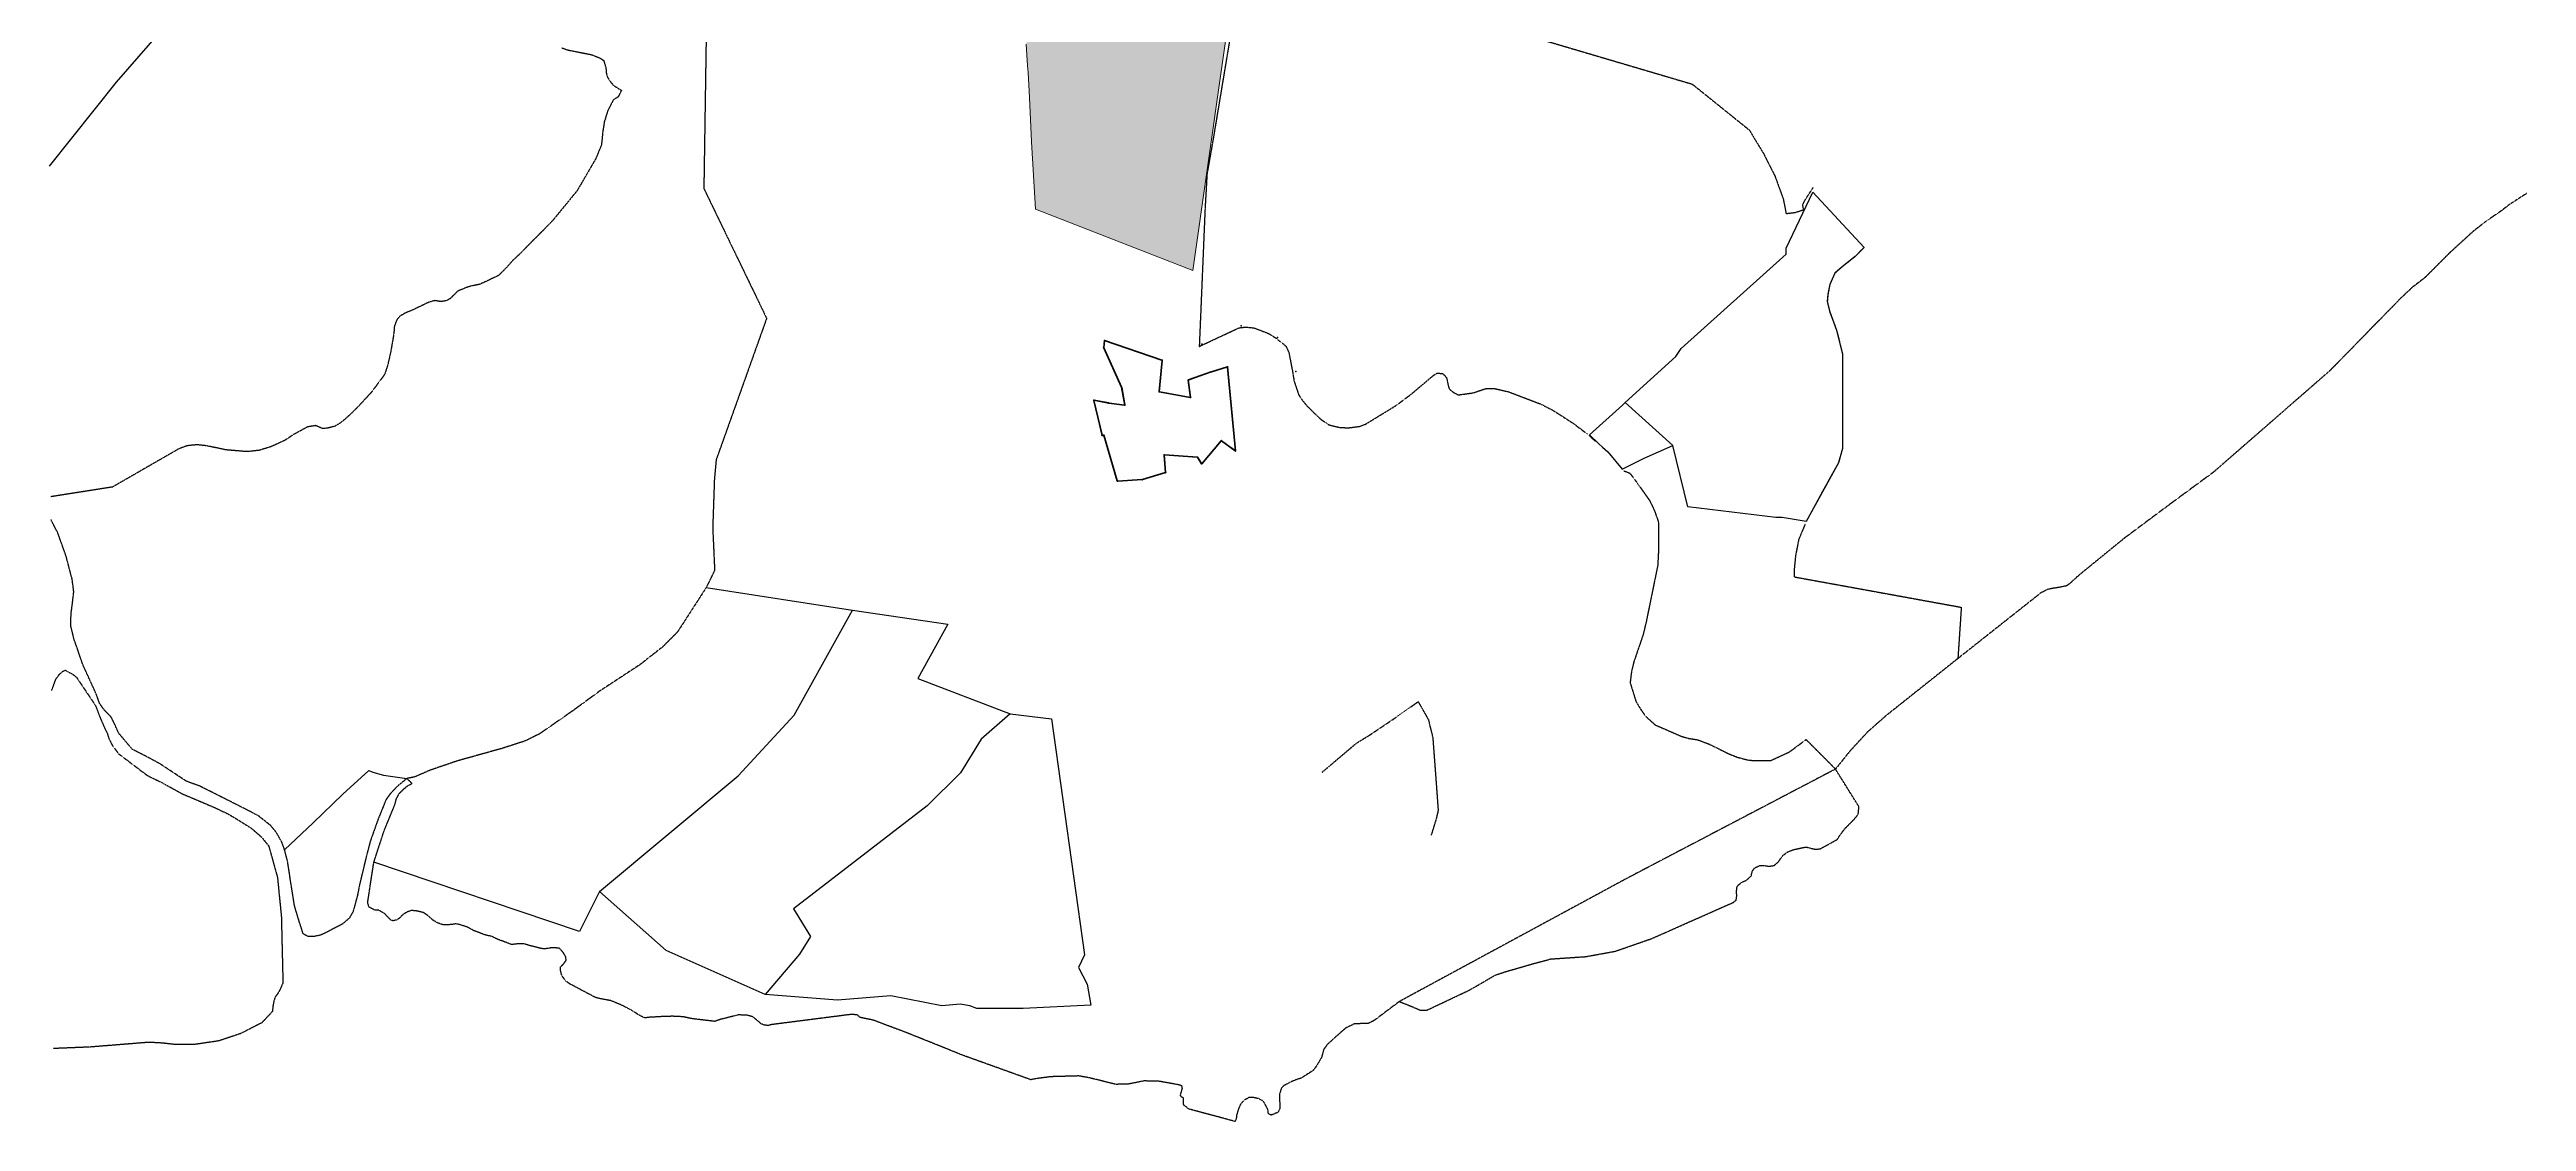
# Model space of a CAD drawing. Header units: metres. Extents: x 615852 to 659911, y 1301217 to 1325118.
# Drawn here: x 638197 to 645002, y 1315849 to 1318796 of the extents above; entities that cross this region are included whole.
import ezdxf
from ezdxf.enums import TextEntityAlignment as Align

# ---------------------------------------------------------------- set-up
doc = ezdxf.new("R2010")
doc.units = ezdxf.units.M
doc.header["$PDMODE"] = 32
doc.header["$PDSIZE"] = 0.5
doc.linetypes.add('HIDDEN', pattern=[0.375, 0.25, -0.125])
for name, color, linetype in [('-1', 7, 'Continuous'), ('-2', 1, 'Continuous'), ('-3', 7, 'Continuous'), ('CIRCULO PI', 2, 'Continuous'), ('CVL_CUADCON_LIN', 8, 'Continuous'), ('CVL_CUADCON_TIT', 1, 'Continuous')]:
    doc.layers.add(name, color=color, linetype=linetype)
doc.styles.get("Standard").update_dxf_attribs({"font": 'arial.ttf'})

msp = doc.modelspace()

# ---------------------------------------------------------------- hatches: boundary and pattern name
at = {"layer": 'CIRCULO PI', "true_color": 0x000000}
h = msp.add_hatch(color=18, dxfattribs=at)
h.dxf.hatch_style = 1
h.paths.add_polyline_path([(641472.23221, 1319174.47129), (641493.38872, 1319431.45465), (641132.85276, 1319437.06536), (640839.56173, 1319539.89662), (640843.54341, 1319510.47981), (640847.27114, 1319469.39134), (640853.45188, 1319353.47562), (640854.49982, 1319322.21692), (640857.22175, 1319272.28311), (640858.44467, 1319253.78981), (640858.36425, 1319241.25272), (640861.3064, 1319201.54614), (640864.59902, 1319141.01737), (640868.21377, 1319070.81924), (640873.3955, 1318960.15871), (640877.24635, 1318881.19939), (640880.29307, 1318810.83689), (640883.83536, 1318751.0686), (640885.45492, 1318732.95279), (640888.8101, 1318663.68395), (640894.80247, 1318541.55493), (640905.48153, 1318356.66457), (641337.54231, 1318187.87499), (641458.9735, 1319038.47759)])
h.paths.add_polyline_path([(640858.20404, 1319241.2037), (640859.68989, 1319241.2037), (640859.68989, 1319242.16499), (640858.20404, 1319242.16499)], flags=25)
h.paths.add_polyline_path([(640858.28446, 1319253.74079), (640859.38183, 1319253.74079), (640859.38183, 1319254.70208), (640858.28446, 1319254.70208)], flags=25)
h.paths.add_polyline_path([(640857.06366, 1319272.23622), (640858.15678, 1319272.23622), (640858.15678, 1319273.18472), (640857.06366, 1319273.18472)], flags=25)
h.paths.add_polyline_path([(640854.33961, 1319321.91789), (640855.43698, 1319321.91789), (640855.43698, 1319322.87918), (640854.33961, 1319322.87918)], flags=25)
h.paths.add_polyline_path([(640853.29217, 1319353.4271), (640854.38852, 1319353.4271), (640854.38852, 1319354.38532), (640853.29217, 1319354.38532)], flags=25)
h.paths.add_polyline_path([(640847.11092, 1319469.34231), (640848.2083, 1319469.34231), (640848.2083, 1319470.3036), (640847.11092, 1319470.3036)], flags=25)
h.paths.add_polyline_path([(640843.38319, 1319510.43078), (640844.48056, 1319510.43078), (640844.48056, 1319511.39207), (640843.38319, 1319511.39207)], flags=25)

# ---------------------------------------------------------------- linework, layer by layer
at = {"layer": '-1', "color": 7, "linetype": 'Continuous'}
for p in [(641470.32802, 1318036.46517), (641570.61502, 1318004.19317), (641362.87702, 1317986.26417), (641620.75802, 1317910.96117)]:
    msp.add_point(p, dxfattribs=at)
at = {"layer": '-2', "color": 1, "linetype": 'Continuous'}
msp.add_line((640000.75002, 1317316.96717), (640402.97602, 1317254.49617), dxfattribs=at)
for points in [[(638196.55302, 1318474.86417), (638380.71602, 1318705.99517), (639084.02502, 1319513.92317)], [(639707.72802, 1316481.83317), (640088.79802, 1316799.76817), (640242.39602, 1316966.31117), (640402.97602, 1317254.49617)], [(640402.97602, 1317254.49617), (640664.53702, 1317216.18817), (640581.93502, 1317067.28217), (640836.07402, 1316970.08117)], [(640836.07402, 1316970.08117), (640756.42202, 1316900.16217), (640699.52502, 1316807.50717), (640607.56802, 1316717.08117), (640240.91102, 1316434.12117), (640287.27502, 1316357.65017), (640257.03502, 1316308.79217), (640162.68802, 1316198.56517)], [(640836.07402, 1316970.08117), (640949.34402, 1316955.72517), (641039.76302, 1316307.43317), (641024.08302, 1316272.97217), (641047.73102, 1316226.60517), (641057.59802, 1316168.88417), (640872.03502, 1316160.27617), (640744.20402, 1316160.23417), (640724.67102, 1316166.94817), (640698.26502, 1316171.67017), (640648.17702, 1316167.12517), (640508.29102, 1316194.58617), (640361.33802, 1316182.45817), (640162.68802, 1316198.56517)], [(638842.23002, 1316596.44917), (638921.13902, 1316670.18217), (639002.10802, 1316748.98417), (639073.85902, 1316814.37517), (639084.50702, 1316809.48817), (639113.69002, 1316801.19517), (639178.19202, 1316791.94017)], [(639707.72802, 1316481.83317), (639652.51902, 1316371.63917), (639087.54502, 1316561.78917)], [(640162.68802, 1316198.56517), (639890.37502, 1316319.74717), (639707.72802, 1316481.83317)]]:
    msp.add_lwpolyline(points, dxfattribs=at)
at = {"layer": '-3', "color": 1, "linetype": 'HIDDEN'}
for p, q in [((643020.87322, 1318383.57121), (643042.22482, 1318416.3103)), ((642967.76102, 1318344.84217), (642993.44502, 1318348.00017)), ((642993.44502, 1318348.00017), (643015.59402, 1318355.49617)), ((643013.41872, 1318368.86243), (643020.87322, 1318383.57121)), ((643015.59402, 1318355.49617), (643013.41872, 1318368.86243)), ((643157.49602, 1318226.66517), (643122.02702, 1318198.66717)), ((643182.02302, 1318251.67617), (643157.49602, 1318226.66517)), ((643087.72002, 1318149.83217), (643082.75202, 1318122.93217)), ((643101.34902, 1318180.74717), (643087.72002, 1318149.83217)), ((643122.02702, 1318198.66717), (643101.34902, 1318180.74717)), ((643082.75202, 1318122.93217), (643080.86902, 1318102.87417)), ((643080.86902, 1318102.87417), (643087.58302, 1318074.38517)), ((643087.58302, 1318074.38517), (643106.63702, 1318023.97917)), ((643106.63702, 1318023.97917), (643123.06302, 1317957.07617)), ((643123.06302, 1317957.07617), (643122.74402, 1317699.23417)), ((642426.34802, 1317735.41817), (642444.55602, 1317718.04117)), ((643122.74402, 1317699.23417), (643111.35602, 1317659.41517)), ((642522.19881, 1317637.54742), (642538.39102, 1317631.39617)), ((642538.39102, 1317631.39617), (642557.06902, 1317606.64917)), ((642557.06902, 1317606.64917), (642592.64002, 1317556.15017)), ((643111.35602, 1317659.41517), (643068.26202, 1317582.17817)), ((642592.64002, 1317556.15017), (642605.71602, 1317529.14917)), ((642605.71602, 1317529.14917), (642616.73702, 1317498.09517)), ((643068.26202, 1317582.17817), (643023.10102, 1317498.60117)), ((642616.73702, 1317498.09517), (642617.08102, 1317417.31117)), ((642617.08102, 1317417.31117), (642615.09802, 1317377.94717)), ((642615.09802, 1317377.94717), (642583.28702, 1317222.15017)), ((642574.20002, 1317185.11217), (642549.42902, 1317112.85317)), ((642583.28702, 1317222.15017), (642574.20002, 1317185.11217)), ((642542.93302, 1317085.20017), (642539.22102, 1317055.49917)), ((642539.22102, 1317055.49917), (642555.46802, 1317003.07617)), ((642549.42902, 1317112.85317), (642542.93302, 1317085.20017)), ((642555.46802, 1317003.07617), (642570.33702, 1316978.86017)), ((642570.33702, 1316978.86017), (642582.45102, 1316962.53317)), ((642582.45102, 1316962.53317), (642607.99902, 1316939.52617)), ((642607.99902, 1316939.52617), (642681.78602, 1316907.35717)), ((642681.78602, 1316907.35717), (642700.81902, 1316902.16917)), ((642700.81902, 1316902.16917), (642724.18202, 1316898.73517)), ((642724.18202, 1316898.73517), (642755.88702, 1316886.87117)), ((642755.88702, 1316886.87117), (642810.38702, 1316859.89117)), ((642810.38702, 1316859.89117), (642834.73402, 1316850.35417)), ((642834.73402, 1316850.35417), (642865.44302, 1316842.30617)), ((642925.15902, 1316841.20817), (642977.63702, 1316865.55417)), ((642977.63702, 1316865.55417), (643022.53802, 1316899.08717)), ((643022.53802, 1316899.08717), (643103.44102, 1316817.84917)), ((642865.44302, 1316842.30617), (642893.13802, 1316841.13417)), ((642893.13802, 1316841.13417), (642925.15902, 1316841.20817))]:
    msp.add_line(p, q, dxfattribs=at)
for points in [[(641475.26402, 1319039.13517), (641391.60102, 1318538.14517), (641376.67702, 1318453.63617), (641371.36402, 1318359.92817), (641355.41702, 1317979.73117), (641464.96102, 1318030.93717), (641483.77702, 1318032.86317), (641507.14302, 1318030.19117), (641547.46902, 1318014.46817), (641565.19902, 1318002.93717), (641583.93102, 1317988.60617), (641593.79702, 1317979.91317), (641601.58702, 1317962.84917), (641612.23002, 1317907.91817), (641615.92002, 1317884.27217), (641628.43302, 1317846.85917), (641639.02502, 1317831.04917), (641652.41202, 1317815.22417), (641688.31802, 1317780.21917), (641710.60102, 1317764.59717), (641740.29602, 1317757.06317), (641764.94102, 1317755.90817), (641795.45702, 1317759.80117), (641811.49702, 1317765.55317), (641896.39302, 1317817.40617), (641936.19202, 1317847.15817), (642000.76902, 1317901.41117), (642009.43602, 1317906.44317), (642024.42102, 1317904.83517), (642028.72002, 1317900.74617), (642035.03502, 1317893.34317), (642038.25902, 1317877.82917), (642039.74502, 1317870.45417), (642042.24702, 1317862.81917), (642053.38102, 1317853.61117), (642067.32202, 1317846.42017), (642108.77602, 1317852.28317), (642142.38102, 1317863.77917), (642164.49402, 1317864.41717), (642206.12302, 1317854.78317), (642294.38702, 1317821.00817), (642328.09602, 1317803.54417), (642381.54102, 1317769.20217), (642421.72905, 1317738.90083)], [(642035.19802, 1318906.42517), (642046.33002, 1318896.70917), (642709.87802, 1318700.67017), (642866.53402, 1318574.55017), (642905.84302, 1318509.55017), (642937.03602, 1318447.89817), (642960.08902, 1318384.51417), (642967.76102, 1318344.84217)], [(640001.15102, 1318866.81817), (639994.23002, 1318413.66317), (640166.71902, 1318056.79217), (640027.98102, 1317667.88717), (640023.12502, 1317613.55117), (640018.62602, 1317480.97117), (640023.86602, 1317364.08717), (640000.75002, 1317316.96717)], [(639604.35602, 1318800.21017), (639620.08302, 1318794.53317), (639686.34402, 1318781.45817), (639701.05302, 1318775.53217), (639709.67502, 1318771.92717), (639719.04502, 1318765.52417), (639725.04202, 1318745.67517), (639726.23702, 1318731.18917), (639729.22902, 1318719.99417), (639738.55902, 1318705.97017), (639745.88402, 1318697.29217), (639767.92202, 1318683.45017), (639758.67902, 1318665.21217), (639745.42402, 1318657.41117), (639730.01702, 1318626.76017), (639720.71602, 1318597.34517), (639716.23802, 1318566.88617), (639713.01702, 1318533.88017), (639697.31702, 1318495.60917), (639645.77802, 1318407.24217), (639579.02602, 1318325.56517), (639485.77702, 1318231.08217), (639467.90302, 1318214.67117), (639451.79702, 1318196.21717), (639430.33802, 1318174.74517), (639397.47302, 1318158.92617), (639377.85902, 1318150.14517), (639355.21802, 1318145.70017), (639342.49102, 1318141.70717), (639318.29602, 1318131.68217), (639306.80102, 1318120.31517), (639297.60402, 1318110.96817), (639286.90202, 1318105.44017), (639271.63902, 1318102.73117), (639255.64402, 1318105.61617), (639238.84802, 1318101.13817), (639196.04602, 1318080.54817), (639173.12502, 1318071.02417), (639158.59402, 1318062.21417), (639150.41002, 1318052.35317), (639143.96902, 1318035.36917), (639142.33102, 1318013.53217), (639133.94902, 1317965.31317), (639125.88402, 1317929.28517), (639117.36102, 1317902.91417), (639080.25202, 1317852.82417), (639064.40802, 1317835.89317), (639047.28502, 1317817.19217), (639020.97302, 1317790.92017), (639005.91102, 1317777.79517), (638994.42602, 1317768.46117), (638979.89602, 1317759.90617), (638960.81202, 1317755.18617), (638946.82702, 1317753.74117), (638928.31802, 1317761.97417), (638905.93602, 1317758.54417), (638866.94402, 1317737.42517), (638842.97202, 1317721.30117), (638803.74302, 1317703.48617), (638772.43502, 1317694.00917), (638738.87002, 1317690.38817), (638680.95302, 1317695.28617), (638654.29902, 1317701.02517), (638627.64302, 1317706.51017), (638601.73502, 1317709.19617), (638574.02102, 1317706.55817), (638551.61302, 1317698.04717), (638369.61702, 1317593.14017), (638200.29402, 1317566.42917)], [(645001.94402, 1318399.92217), (644954.97002, 1318369.47117), (644930.22102, 1318350.55817), (644895.28102, 1318326.62117), (644856.49802, 1318296.86417), (644791.38502, 1318237.27917), (644745.91402, 1318191.80917), (644724.19802, 1318169.83017), (644688.22202, 1318142.08917), (644656.04402, 1318111.78617), (644462.38302, 1317913.46117), (644141.74102, 1317633.79817), (644015.97302, 1317541.27717), (643896.06602, 1317451.77017), (643777.90302, 1317355.39517), (643764.11802, 1317343.53317), (643750.07302, 1317330.40317), (643738.84502, 1317321.57517), (643718.23802, 1317317.37217), (643707.04802, 1317315.65717), (643687.71502, 1317312.20917), (643667.58702, 1317302.16117), (643646.91702, 1317285.76617), (643439.71002, 1317121.81117)], [(638842.23002, 1316596.44917), (638834.71502, 1316617.57617), (638819.85602, 1316643.57117), (638803.94602, 1316662.96717), (638770.28402, 1316689.57617), (638735.30702, 1316707.80917), (638608.82302, 1316771.26717), (638572.55002, 1316784.42717), (638499.86202, 1316832.59517), (638455.25802, 1316856.47117), (638424.08102, 1316872.14217), (638386.95002, 1316916.04517), (638375.64302, 1316941.00417), (638366.59202, 1316959.85317), (638347.63502, 1316979.77517), (638334.51102, 1316997.37717), (638324.48902, 1317025.12317), (638287.55102, 1317106.11317), (638274.53502, 1317144.54617), (638264.76702, 1317172.29017), (638254.80502, 1317211.46717), (638255.74002, 1317244.74017), (638259.71102, 1317275.45617), (638263.16802, 1317305.15817), (638258.77102, 1317339.47717), (638242.32502, 1317402.57017), (638219.02802, 1317467.73417), (638200.55502, 1317503.15517)], [(643020.04019, 1317491.26929), (643002.25802, 1317448.67417), (642993.90102, 1317405.28217), (642990.42102, 1317371.26117), (642989.78402, 1317346.36917), (643449.08102, 1317262.74717), (643439.71002, 1317121.81117)], [(640000.75002, 1317316.96717), (639921.84302, 1317194.71317), (639880.71502, 1317153.53717), (639817.94302, 1317104.35517), (639707.27202, 1317031.81617), (639634.05802, 1316978.12017), (639542.74902, 1316914.61717), (639502.23802, 1316894.77717), (639438.59902, 1316874.30517), (639315.67302, 1316839.94017), (639242.09802, 1316814.69717), (639199.81702, 1316796.39117), (639178.19202, 1316791.94017)], [(643439.71002, 1317121.81117), (643274.60502, 1316990.39017), (643241.94102, 1316964.40817), (643191.64602, 1316919.98217), (643144.11102, 1316868.68117), (643103.44102, 1316817.84917)], [(638202.48602, 1317034.20717), (638214.66402, 1317066.64117), (638223.36402, 1317078.02317), (638233.06502, 1317086.60617), (638239.94402, 1317089.86917), (638260.72302, 1317078.32117), (638271.09702, 1317069.62517), (638322.29202, 1316993.38117), (638337.34102, 1316954.93717), (638347.63802, 1316931.25417), (638355.43602, 1316915.71517), (638358.93002, 1316903.50117), (638368.73702, 1316883.37717), (638386.15302, 1316860.16217), (638464.62702, 1316800.78517), (638507.97402, 1316779.45617), (638559.66802, 1316750.71317), (638649.43502, 1316712.61117), (638689.23502, 1316693.58917), (638710.51602, 1316680.76717), (638751.80602, 1316654.87717), (638779.12802, 1316630.84417), (638798.82502, 1316606.60017), (638822.77402, 1316520.09417), (638833.40002, 1316412.57917), (638837.79202, 1316230.15817), (638830.85002, 1316214.70117), (638825.71202, 1316204.06117), (638816.75502, 1316191.91817), (638812.88202, 1316180.25417), (638810.00802, 1316165.02817), (638808.92302, 1316151.82517), (638779.79002, 1316120.48917), (638721.18502, 1316090.84317), (638661.61402, 1316070.85617), (638592.18202, 1316060.57717), (638543.64202, 1316060.59717), (638506.30602, 1316064.87117), (638468.95902, 1316066.86017), (638395.73702, 1316060.92117), (638306.24502, 1316053.80417), (638206.53902, 1316049.81517)], [(641692.91027, 1316809.17902), (641755.44727, 1316862.17402), (641787.60927, 1316889.42802), (641823.81127, 1316911.57902), (641897.51327, 1316961.20902), (641956.94427, 1317003.29702), (641984.89727, 1316953.85802), (641997.09127, 1316903.74502), (642011.81627, 1316704.75402), (642006.09827, 1316680.14502), (641992.40027, 1316636.02002)], [(639178.19202, 1316791.94017), (639151.39402, 1316769.99017), (639132.22802, 1316749.52217), (639120.70802, 1316733.32817), (639099.34102, 1316680.35617), (639077.67802, 1316619.51017), (639063.92902, 1316565.47817), (639048.34602, 1316500.78817), (639042.60302, 1316471.35217), (639030.68302, 1316426.96417), (639020.16602, 1316408.22417), (639001.53102, 1316392.07117), (638952.60502, 1316366.68917), (638941.65202, 1316361.67117), (638924.35102, 1316357.95717), (638906.81502, 1316357.80217), (638893.63702, 1316364.98917), (638881.88102, 1316401.38217), (638869.39102, 1316443.11417), (638859.30002, 1316506.67917), (638854.88102, 1316536.68017), (638850.45202, 1316564.64817), (638842.23002, 1316596.44917)], [(639087.54502, 1316561.78917), (639116.20702, 1316649.26917), (639145.28902, 1316719.72617), (639149.69702, 1316736.72217), (639157.65002, 1316751.15717), (639171.95402, 1316765.04817), (639180.37502, 1316771.85917), (639192.86002, 1316778.14017), (639178.19202, 1316791.94017)], [(641905.19102, 1316179.09917), (641941.96402, 1316164.41217), (641963.77002, 1316154.89017), (641980.80002, 1316155.30317), (642095.95102, 1316209.77917), (642128.32102, 1316228.14117), (642169.10602, 1316252.04517), (642199.90802, 1316262.03317), (642269.64602, 1316282.21717), (642321.30702, 1316296.15217), (642416.89502, 1316302.47217), (642498.04002, 1316317.25717), (642598.85902, 1316352.25417), (642823.26802, 1316451.84117), (642830.66802, 1316457.64317), (642832.25202, 1316469.06517), (642831.55102, 1316481.00917), (642832.88702, 1316493.70317), (642836.47402, 1316499.27117), (642847.44502, 1316507.59317), (642858.90702, 1316512.60917), (642872.18402, 1316524.47317), (642874.79102, 1316537.16017), (642881.70102, 1316546.52117), (642895.71202, 1316553.04717), (642908.16402, 1316552.97717), (642921.11302, 1316550.61717), (642935.10302, 1316553.07917), (642947.61302, 1316564.18617), (642957.60202, 1316579.11817), (642971.89202, 1316590.46917), (642988.18802, 1316596.47417), (643013.88502, 1316602.17217), (643023.55002, 1316603.64117), (643037.25402, 1316600.00817), (643048.17002, 1316597.66017), (643061.39002, 1316598.60217), (643108.54002, 1316624.75617), (643118.27602, 1316639.94317), (643128.50902, 1316653.09517), (643141.54202, 1316666.99317), (643152.52402, 1316677.34717), (643166.07802, 1316693.78317), (643167.96502, 1316714.60317), (643103.44102, 1316817.84917)], [(643103.44102, 1316817.84917), (642530.84602, 1316517.75817), (641905.19102, 1316179.09917)], [(641905.19102, 1316179.09917), (641834.77502, 1316126.14917), (641820.50702, 1316119.11617), (641798.64702, 1316118.22317), (641782.38202, 1316118.06117), (641757.66802, 1316106.00617), (641742.09502, 1316092.37617), (641724.47902, 1316076.72617), (641707.37102, 1316061.07217), (641697.13302, 1316047.15817), (641691.43102, 1316025.59717), (641676.56002, 1316000.27817), (641667.35202, 1315988.89817), (641635.47902, 1315968.50117), (641620.20602, 1315963.50617), (641607.21602, 1315957.99017), (641587.59402, 1315947.68617), (641580.95002, 1315940.61017), (641576.04002, 1315924.88817), (641575.48202, 1315915.23817), (641576.67102, 1315899.48117), (641576.84902, 1315884.74617), (641571.45702, 1315874.10717), (641564.07302, 1315871.35417), (641554.39402, 1315867.09017), (641548.80902, 1315868.39217), (641545.52002, 1315871.20517), (641543.79902, 1315882.39217), (641537.00902, 1315896.14817), (641531.21102, 1315905.32617), (641518.28502, 1315912.00317), (641506.10102, 1315914.86617), (641492.12402, 1315914.94517), (641478.10802, 1315907.40317), (641468.39302, 1315896.28017), (641462.21502, 1315881.07317), (641458.07702, 1315867.12417), (641457.27202, 1315859.00017), (641453.91802, 1315849.36617), (641326.77402, 1315883.61417), (641312.60102, 1315894.87117), (641311.68402, 1315914.18317), (641306.61502, 1315916.75217), (641303.58902, 1315921.34117), (641309.02402, 1315940.36317), (641308.54802, 1315946.46317), (641299.41802, 1315950.07017), (641243.81402, 1315960.03717), (641203.41002, 1315960.77217), (641162.19702, 1315952.36717), (641126.10402, 1315951.30017), (641053.76802, 1315969.23617), (641024.06202, 1315974.48417), (640948.31902, 1315972.37017), (640910.17302, 1315967.50417), (640892.62002, 1315964.04717), (640703.89502, 1316031.92017), (640649.37102, 1316054.07417), (640550.20902, 1316093.75317), (640459.65902, 1316127.79517), (640423.35702, 1316135.36717), (640416.52902, 1316141.75617), (640401.54602, 1316143.87317), (640180.81002, 1316115.64817), (640171.14002, 1316113.16217), (640160.98102, 1316114.23517), (640151.84902, 1316117.58917), (640143.75402, 1316124.74817), (640128.57102, 1316137.28117), (640110.55102, 1316141.95517), (640088.18802, 1316142.08117), (640058.92402, 1316134.62517), (640039.58502, 1316129.90717), (640024.56302, 1316124.40317), (639959.54402, 1316132.13617), (639937.96802, 1316137.08417), (639907.98802, 1316138.52317), (639876.21502, 1316137.43217), (639860.20002, 1316136.50617), (639844.18502, 1316135.58017), (639831.72502, 1316134.12617), (639815.75402, 1316141.83717), (639797.77302, 1316153.87717), (639769.13302, 1316168.77317), (639738.70202, 1316181.39217), (639709.25102, 1316186.89217), (639696.81402, 1316190.01117), (639626.35802, 1316227.24217), (639614.70802, 1316235.18317), (639608.15102, 1316244.87317), (639603.36002, 1316252.01317), (639600.63002, 1316264.73017), (639600.42602, 1316274.38417), (639609.36502, 1316282.97117), (639616.27802, 1316292.83917), (639614.54702, 1316302.24817), (639607.74802, 1316314.22617), (639597.38702, 1316325.46217), (639579.35102, 1316327.08817), (639554.17302, 1316323.41917), (639539.19702, 1316326.80617), (639514.57802, 1316333.04117), (639500.37002, 1316337.69417), (639481.81602, 1316337.29017), (639465.79702, 1316335.60217), (639451.84902, 1316341.26917), (639429.52702, 1316349.27017), (639411.02002, 1316358.01117), (639395.02802, 1316361.65817), (639363.57602, 1316373.26617), (639344.82302, 1316383.53317), (639326.55602, 1316389.47917), (639313.10302, 1316392.60317), (639298.86002, 1316390.39717), (639278.01802, 1316389.75217), (639262.79802, 1316395.17317), (639249.37002, 1316403.12317), (639238.74902, 1316413.34417), (639224.06102, 1316423.33417), (639206.04002, 1316427.75417), (639191.05402, 1316429.36317), (639179.08802, 1316425.11217), (639167.36102, 1316418.06517), (639158.92802, 1316408.96717), (639151.52902, 1316403.42017), (639140.58902, 1316400.94117), (639134.24602, 1316403.00917), (639117.81602, 1316420.12217), (639101.34702, 1316429.86817), (639090.16802, 1316430.43917), (639074.45302, 1316438.40317), (639070.71002, 1316451.63317), (639087.54502, 1316561.78917)]]:
    msp.add_lwpolyline(points, dxfattribs=at)
at = {"color": 7, "lineweight": 0, "true_color": 0xffffff, "elevation": 35.42385}
for points in [[(641458.9735, 1319038.47759), (641337.54231, 1318187.87499), (640905.48153, 1318356.66457)], [(640905.48153, 1318356.66457), (640894.80247, 1318541.55493), (640888.8101, 1318663.68395), (640885.45492, 1318732.95279), (640883.83536, 1318751.0686), (640880.29307, 1318810.83689)]]:
    msp.add_lwpolyline(points, dxfattribs=at)
at = {"color": 1, "ltscale": 0.5, "flags": 128}
msp.add_lwpolyline([(642525.42181, 1317825.30293), (642517.98814, 1317818.6154), (642427.1919, 1317736.93342), (642453.31087, 1317711.67114), (642463.34201, 1317703.02092), (642477.55586, 1317689.69867), (642517.2668, 1317641.96008), (642577.41044, 1317672.18501), (642656.72776, 1317707.5853), (642525.42181, 1317825.30293)], close=True, dxfattribs=at)
at = {"layer": 'CVL_CUADCON_LIN', "color": 1, "ltscale": 0.5, "flags": 128}
msp.add_lwpolyline([(641130.41819, 1317609.5165), (641093.18519, 1317735.8375), (641091.11619, 1317735.3095), (641088.52619, 1317735.0855), (641065.45719, 1317831.8925), (641107.17239, 1317824.1055), (641150.74719, 1317818.5595), (641142.23819, 1317867.6485), (641093.13819, 1317976.0915), (641094.98919, 1317995.8455), (641253.26919, 1317941.4275), (641245.35119, 1317854.8075), (641331.06819, 1317839.6235), (641325.07419, 1317887.1925), (641388.23619, 1317909.6065), (641433.27339, 1317923.3548), (641454.70119, 1317692.4385), (641415.99809, 1317720.342), (641361.97219, 1317656.9765), (641350.45519, 1317675.3115), (641258.99119, 1317681.5255), (641262.93719, 1317632.8445), (641198.87999, 1317613.4511)], close=True, dxfattribs=at)
at = {"layer": 'CVL_CUADCON_LIN', "color": 4, "lineweight": 40, "ltscale": 0.5, "flags": 128}
for points in [[(641093.18484, 1317976.58932), (641094.94255, 1317995.34768)], [(641142.03196, 1317868.10399), (641093.34443, 1317975.63601)], [(641095.46203, 1317995.68294), (641252.79636, 1317941.59007)], [(641253.22368, 1317940.92958), (641245.39671, 1317855.30543)], [(641331.00569, 1317840.11958), (641325.1367, 1317886.69642)], [(641325.5454, 1317887.35972), (641387.76498, 1317909.43929)], [(641388.71441, 1317909.75248), (641432.79518, 1317923.20882)], [(641433.31959, 1317922.85694), (641454.65499, 1317692.93636)], [(641245.84353, 1317854.72029), (641330.57586, 1317839.71071)]]:
    msp.add_lwpolyline(points, dxfattribs=at)
at = {"layer": 'CVL_CUADCON_LIN', "color": 1, "lineweight": 40, "ltscale": 0.5, "flags": 128}
for points in [[(641150.6618, 1317819.05216), (641142.32359, 1317867.15585)], [(641088.41029, 1317735.57188), (641065.5731, 1317831.40612)], [(641065.9487, 1317831.80075), (641106.68088, 1317824.19725)], [(641107.66839, 1317824.04237), (641150.25119, 1317818.62263)], [(641090.61805, 1317735.26642), (641089.02433, 1317735.12858)], [(641092.70072, 1317735.71387), (641091.60067, 1317735.43314)], [(641130.27683, 1317609.9961), (641093.32655, 1317735.3579)], [(641259.03159, 1317681.02714), (641262.8968, 1317633.34287)], [(641349.95634, 1317675.34539), (641259.49004, 1317681.49161)], [(641361.70624, 1317657.3999), (641350.72115, 1317674.8881)], [(641415.67369, 1317719.96152), (641362.29659, 1317657.35698)], [(641454.29561, 1317692.73091), (641416.40368, 1317720.04959)], [(641198.38082, 1317613.42241), (641130.91737, 1317609.54519)], [(641262.45864, 1317632.69962), (641199.35854, 1317613.59598)]]:
    msp.add_lwpolyline(points, dxfattribs=at)
at = {"layer": 'CVL_CUADCON_LIN', "color": 4, "lineweight": 40, "ltscale": 0.5}
for centre in [(641093.13819, 1317976.0915), (641094.98919, 1317995.8455), (641253.26919, 1317941.4275), (641142.23819, 1317867.6485), (641325.07419, 1317887.1925), (641388.23619, 1317909.6065), (641433.27339, 1317923.3548), (641065.45719, 1317831.8925), (641245.35119, 1317854.8075), (641331.06819, 1317839.6235), (641454.70119, 1317692.4385)]:
    msp.add_circle(centre, 0.5, dxfattribs=at)
at = {"layer": 'CVL_CUADCON_LIN', "color": 1, "lineweight": 40, "ltscale": 0.5}
for centre in [(641107.17239, 1317824.1055), (641150.74719, 1317818.5595), (641088.52619, 1317735.0855), (641091.11619, 1317735.3095), (641093.18519, 1317735.8375), (641258.99119, 1317681.5255), (641350.45519, 1317675.3115), (641415.99809, 1317720.342), (641130.41819, 1317609.5165), (641198.87999, 1317613.4511), (641262.93719, 1317632.8445), (641361.97219, 1317656.9765)]:
    msp.add_circle(centre, 0.5, dxfattribs=at)
at = {"layer": 'CVL_CUADCON_LIN', "color": 4, "ltscale": 0.5}
for p in [(641093.13819, 1317976.0915), (641094.98919, 1317995.8455), (641253.26919, 1317941.4275), (641142.23819, 1317867.6485), (641325.07419, 1317887.1925), (641388.23619, 1317909.6065), (641433.27339, 1317923.3548), (641065.45719, 1317831.8925), (641245.35119, 1317854.8075), (641331.06819, 1317839.6235), (641454.70119, 1317692.4385)]:
    msp.add_point(p, dxfattribs=at)
at = {"layer": 'CVL_CUADCON_LIN', "color": 1, "ltscale": 0.5}
for p in [(641107.17239, 1317824.1055), (641150.74719, 1317818.5595), (641088.52619, 1317735.0855), (641091.11619, 1317735.3095), (641093.18519, 1317735.8375), (641258.99119, 1317681.5255), (641350.45519, 1317675.3115), (641415.99809, 1317720.342), (641130.41819, 1317609.5165), (641198.87999, 1317613.4511), (641262.93719, 1317632.8445), (641361.97219, 1317656.9765)]:
    msp.add_point(p, dxfattribs=at)
at = {"layer": 'CVL_CUADCON_TIT', "color": 1, "ltscale": 0.5, "flags": 128}
msp.add_lwpolyline([(643023.10099, 1317498.6012), (642957.32449, 1317509.5101), (642939.37959, 1317509.5101), (642697.62819, 1317539.2039), (642656.72776, 1317707.5853), (642525.42181, 1317825.30293), (642664.82999, 1317951.7812), (642679.17699, 1317974.0552), (642967.69199, 1318233.3222), (642967.70559, 1318250.127), (643041.25499, 1318403.3642), (643182.02299, 1318251.6762), (643157.49599, 1318226.6652), (643122.02699, 1318198.6672), (643101.34899, 1318180.7472), (643087.71999, 1318149.8322), (643082.75199, 1318122.9322), (643080.86899, 1318102.8742), (643087.58299, 1318074.3852), (643106.63699, 1318023.9792), (643123.06299, 1317957.0762), (643122.74399, 1317699.2342), (643111.35599, 1317659.4152), (643023.10099, 1317498.6012)], close=True, dxfattribs=at)

# ---------------------------------------------------------------- texts
at = {"layer": 'CVL_CUADCON_LIN', "color": 4, "ltscale": 0.5}
for s, p in [('9', (641092.15189, 1317975.9264)), ('14', (641324.22279, 1317887.7171)), ('5', (641064.73279, 1317832.5819))]:
    msp.add_text(s, height=1, rotation=270, dxfattribs=at).set_placement(p, align=Align.MIDDLE_RIGHT)
msp.add_text('10', height=1, rotation=270, dxfattribs=at).set_placement((641094.44699, 1317996.6857), align=Align.BOTTOM_RIGHT)
for s, p in [('11', (641254.10879, 1317941.9707)), ('8', (641143.19399, 1317867.9425))]:
    msp.add_text(s, height=1, rotation=270, dxfattribs=at).set_placement(p, align=Align.MIDDLE_LEFT)
msp.add_text('15', height=1, rotation=270, dxfattribs=at).set_placement((641387.92289, 1317910.5562), align=Align.BOTTOM_CENTER)
msp.add_text('16', height=1, rotation=270, dxfattribs=at).set_placement((641433.83059, 1317924.1852), align=Align.BOTTOM_LEFT)
at = {"layer": 'CVL_CUADCON_LIN', "color": 1, "ltscale": 0.5}
for s, p in [('6', (641107.01749, 1317823.1176)), ('3', (641091.28349, 1317734.3236)), ('23', (641199.05479, 1317612.4665)), ('19', (641361.89969, 1317655.9791))]:
    msp.add_text(s, height=1, rotation=270, dxfattribs=at).set_placement(p, align=Align.TOP_CENTER)
for s, p in [('7', (641151.46999, 1317817.8685)), ('22', (641263.76369, 1317632.2815))]:
    msp.add_text(s, height=1, rotation=270, dxfattribs=at).set_placement(p, align=Align.MIDDLE_LEFT)
at = {"layer": 'CVL_CUADCON_LIN', "color": 4, "ltscale": 0.5}
msp.add_text('12', height=1, rotation=270, dxfattribs=at).set_placement((641244.55639, 1317854.2006), align=Align.TOP_RIGHT)
for s, p in [('13', (641331.75739, 1317838.8989)), ('17', (641455.19749, 1317691.5704))]:
    msp.add_text(s, height=1, rotation=270, dxfattribs=at).set_placement(p, align=Align.TOP_LEFT)
at = {"layer": 'CVL_CUADCON_LIN', "color": 1, "ltscale": 0.5}
for s, p in [('4', (641087.94089, 1317734.2747)), ('1', (641129.84259, 1317608.6988))]:
    msp.add_text(s, height=1, rotation=270, dxfattribs=at).set_placement(p, align=Align.TOP_RIGHT)
for s, p in [('2', (641093.67959, 1317736.7067)), ('20', (641350.96839, 1317676.1698))]:
    msp.add_text(s, height=1, rotation=270, dxfattribs=at).set_placement(p, align=Align.BOTTOM_LEFT)
msp.add_text('21', height=1, rotation=270, dxfattribs=at).set_placement((641258.27949, 1317682.228), align=Align.MIDDLE_RIGHT)
msp.add_text('18', height=1, rotation=270, dxfattribs=at).set_placement((641415.87829, 1317721.3348), align=Align.BOTTOM_CENTER)
at = {"layer": 'CVL_CUADCON_TIT', "color": 1, "ltscale": 0.5}
msp.add_text('1', height=3, rotation=90, dxfattribs=at).set_placement((643022.04579, 1317501.4095), align=Align.BOTTOM_RIGHT)

doc.saveas('drawing.dxf')
